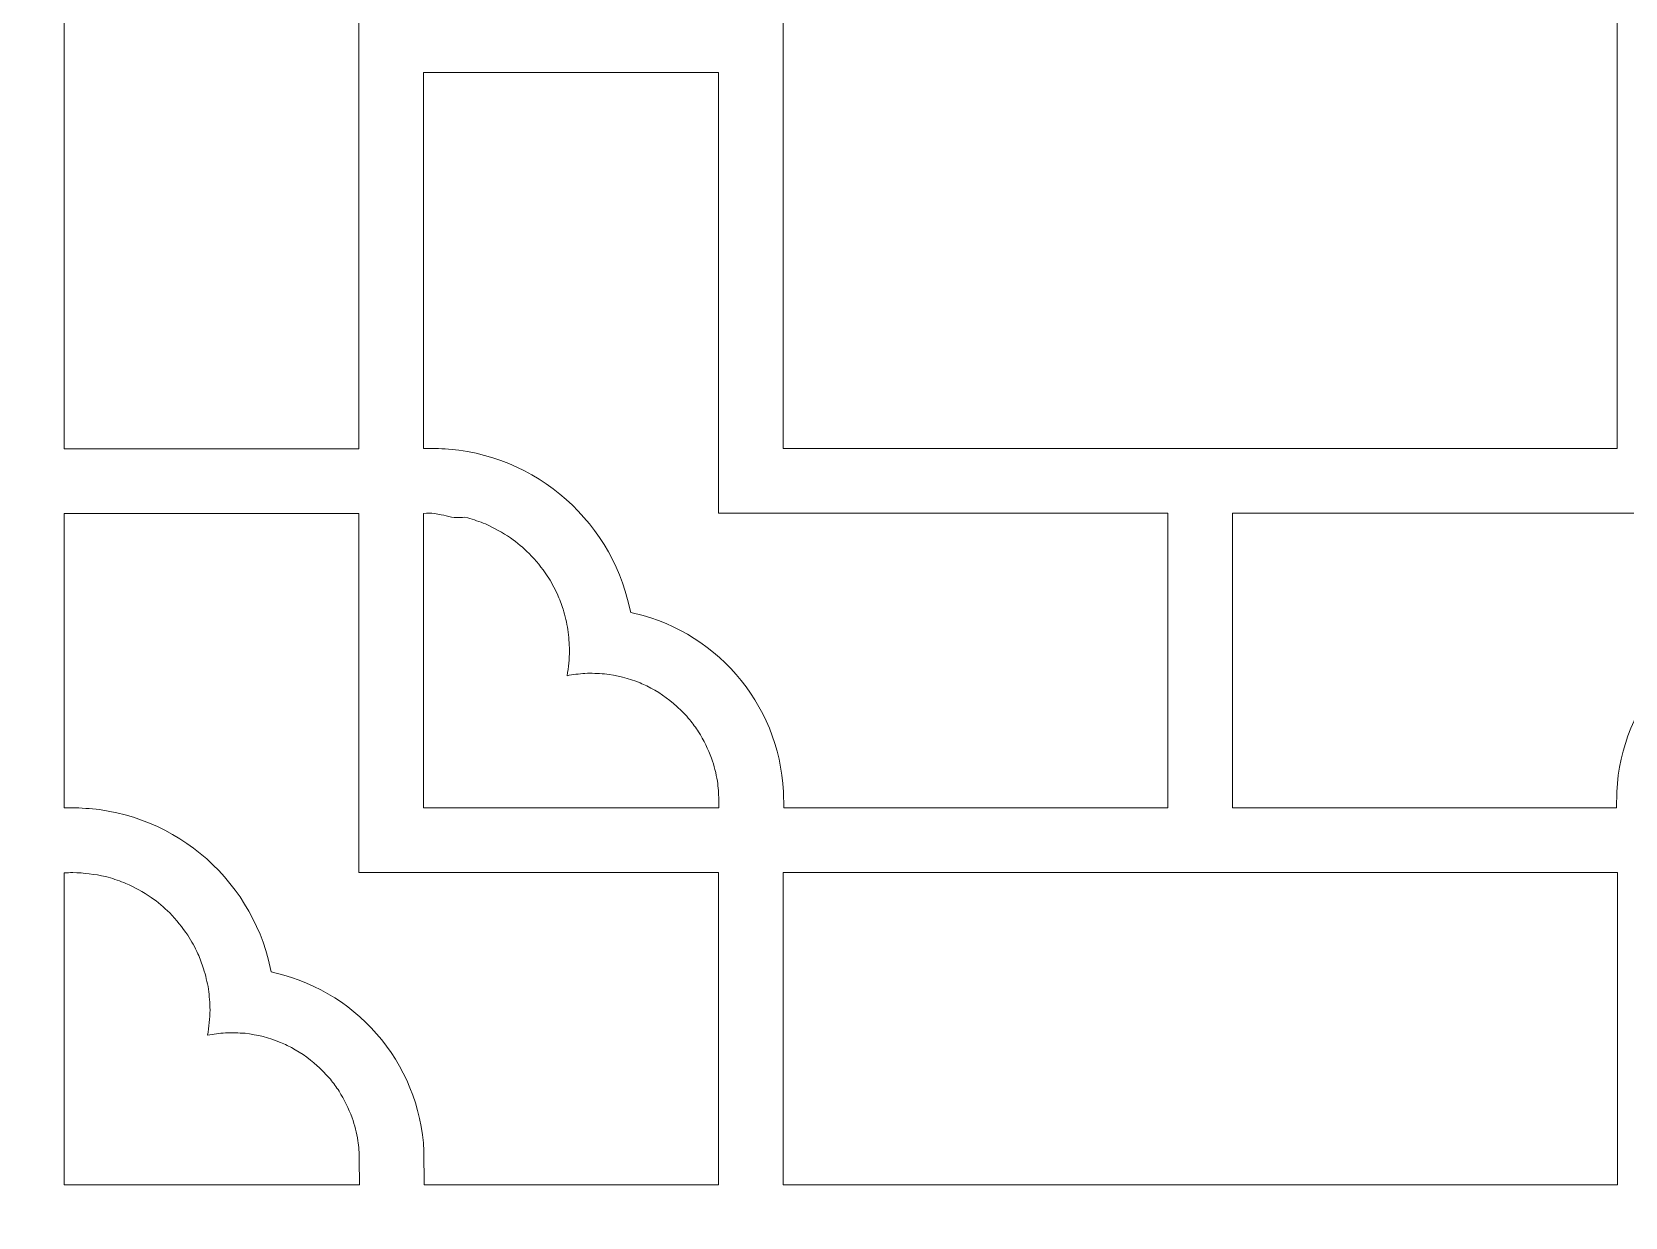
# Model space of a CAD drawing. Header units: centimetres. Extents: x -14.1 to 14.9, y -13 to 16.1.
# Drawn here: x 0.42 to 10.04, y 1.56 to 8.72 of the extents above; entities that cross this region are included whole.
import ezdxf

# ---------------------------------------------------------------- set-up
doc = ezdxf.new("R2010")
doc.units = ezdxf.units.CM
doc.header["$MEASUREMENT"] = 0
doc.layers.add('layer 1', color=7, linetype='Continuous')

msp = doc.modelspace()

# ---------------------------------------------------------------- linework, layer by layer
at = {"layer": 'layer 1', "color": 242, "lineweight": 9}
for points, knots in [([(-14.0974, -12.95474), (-14.0974, -3.27919), (-14.0974, 6.39637), (-14.0974, 16.07193), (-14.0974, 16.07193), (-14.0974, 16.07193), (14.92927, 16.07193), (14.92927, 16.07193), (14.92927, 16.07193), (14.92927, 6.39637), (14.92927, -3.27919), (14.92927, -12.95474), (14.92927, -12.95474), (14.92927, -12.95474), (-14.0974, -12.95474), (-14.0974, -12.95474)], [0, 0, 0, 0, 0.2, 0.2, 0.2, 0.2, 0.4, 0.4, 0.4, 0.4, 0.6, 0.6, 0.6, 0.6, 1, 1, 1, 1]), ([(0.61132, 6.20087), (0.61132, 6.20087), (0.61132, 11.13983), (0.61132, 11.13983), (0.61132, 11.13983), (0.61132, 11.13983), (2.39291, 11.13983), (2.39291, 11.13983), (2.39291, 11.13983), (2.39291, 11.13983), (2.39291, 6.20087), (2.39291, 6.20087), (2.39291, 6.20087), (2.39291, 6.20087), (0.61132, 6.20087), (0.61132, 6.20087)], [0, 0, 0, 0, 0.2, 0.2, 0.2, 0.2, 0.4, 0.4, 0.4, 0.4, 0.6, 0.6, 0.6, 0.6, 1, 1, 1, 1]), ([(9.99617, 11.13883), (9.99617, 11.13883), (9.99617, 6.20425), (9.99617, 6.20425), (9.99617, 6.20425), (9.99617, 6.20425), (4.95604, 6.20425), (4.95604, 6.20425), (4.95604, 6.20425), (4.95604, 6.20425), (4.95604, 11.13883), (4.95604, 11.13883), (4.95604, 11.13883), (4.95604, 11.13883), (9.99617, 11.13883), (9.99617, 11.13883)], [0, 0, 0, 0, 0.2, 0.2, 0.2, 0.2, 0.4, 0.4, 0.4, 0.4, 0.6, 0.6, 0.6, 0.6, 1, 1, 1, 1]), ([(4.56527, 8.47616), (4.56527, 8.47616), (4.56527, 5.81348), (4.56527, 5.81348), (4.56527, 5.81348), (4.56527, 5.81348), (7.28072, 5.81348), (7.28072, 5.81348), (7.28072, 5.81348), (7.28072, 5.81348), (7.28072, 4.03189), (7.28072, 4.03189), (7.28072, 4.03189), (7.28072, 4.03189), (4.95999, 4.03189), (4.95999, 4.03189), (4.95999, 4.03189), (4.95999, 4.03189), (4.95771, 4.12888), (4.95771, 4.12888), (4.95771, 4.12888), (4.95771, 4.12888), (4.95432, 4.17939), (4.95432, 4.17939), (4.95432, 4.17939), (4.95432, 4.17939), (4.94878, 4.22928), (4.94878, 4.22928), (4.94878, 4.22928), (4.94878, 4.22928), (4.94115, 4.27852), (4.94115, 4.27852), (4.94115, 4.27852), (4.94115, 4.27852), (4.93146, 4.32707), (4.93146, 4.32707), (4.93146, 4.32707), (4.93146, 4.32707), (4.91977, 4.37486), (4.91977, 4.37486), (4.91977, 4.37486), (4.91977, 4.37486), (4.90611, 4.42188), (4.90611, 4.42188), (4.90611, 4.42188), (4.90611, 4.42188), (4.89054, 4.46805), (4.89054, 4.46805), (4.89054, 4.46805), (4.89054, 4.46805), (4.8731, 4.51336), (4.8731, 4.51336), (4.8731, 4.51336), (4.8731, 4.51336), (4.85384, 4.55774), (4.85384, 4.55774), (4.85384, 4.55774), (4.85384, 4.55774), (4.8328, 4.60115), (4.8328, 4.60115), (4.8328, 4.60115), (4.8328, 4.60115), (4.81004, 4.64355), (4.81004, 4.64355), (4.81004, 4.64355), (4.81004, 4.64355), (4.78558, 4.68489), (4.78558, 4.68489), (4.78558, 4.68489), (4.78558, 4.68489), (4.75949, 4.72511), (4.75949, 4.72511), (4.75949, 4.72511), (4.75949, 4.72511), (4.7318, 4.76419), (4.7318, 4.76419), (4.7318, 4.76419), (4.7318, 4.76419), (4.70257, 4.80205), (4.70257, 4.80205), (4.70257, 4.80205), (4.70257, 4.80205), (4.67184, 4.83868), (4.67184, 4.83868), (4.67184, 4.83868), (4.67184, 4.83868), (4.63966, 4.874), (4.63966, 4.874), (4.63966, 4.874), (4.63966, 4.874), (4.60607, 4.90798), (4.60607, 4.90798), (4.60607, 4.90798), (4.60607, 4.90798), (4.57113, 4.94056), (4.57113, 4.94056), (4.57113, 4.94056), (4.57113, 4.94056), (4.53488, 4.97172), (4.53488, 4.97172), (4.53488, 4.97172), (4.53488, 4.97172), (4.49736, 5.00138), (4.49736, 5.00138), (4.49736, 5.00138), (4.49736, 5.00138), (4.45862, 5.02951), (4.45862, 5.02951), (4.45862, 5.02951), (4.45862, 5.02951), (4.41872, 5.05605), (4.41872, 5.05605), (4.41872, 5.05605), (4.41872, 5.05605), (4.37769, 5.08098), (4.37769, 5.08098), (4.37769, 5.08098), (4.37769, 5.08098), (4.3356, 5.10424), (4.3356, 5.10424), (4.3356, 5.10424), (4.3356, 5.10424), (4.29246, 5.12577), (4.29246, 5.12577), (4.29246, 5.12577), (4.29246, 5.12577), (4.24835, 5.14555), (4.24835, 5.14555), (4.24835, 5.14555), (4.24835, 5.14555), (4.20331, 5.16351), (4.20331, 5.16351), (4.20331, 5.16351), (4.20331, 5.16351), (4.15737, 5.17962), (4.15737, 5.17962), (4.15737, 5.17962), (4.15737, 5.17962), (4.11059, 5.19382), (4.11059, 5.19382), (4.11059, 5.19382), (4.11059, 5.19382), (4.03526, 5.21324), (4.03526, 5.21324), (4.03526, 5.21324), (4.03526, 5.21324), (4.01634, 5.29221), (4.01634, 5.29221), (4.01634, 5.29221), (4.01634, 5.29221), (4.00198, 5.34244), (4.00198, 5.34244), (4.00198, 5.34244), (4.00198, 5.34244), (3.98555, 5.39178), (3.98555, 5.39178), (3.98555, 5.39178), (3.98555, 5.39178), (3.9671, 5.44017), (3.9671, 5.44017), (3.9671, 5.44017), (3.9671, 5.44017), (3.94666, 5.48758), (3.94666, 5.48758), (3.94666, 5.48758), (3.94666, 5.48758), (3.92431, 5.53393), (3.92431, 5.53393), (3.92431, 5.53393), (3.92431, 5.53393), (3.90008, 5.57919), (3.90008, 5.57919), (3.90008, 5.57919), (3.90008, 5.57919), (3.87404, 5.6233), (3.87404, 5.6233), (3.87404, 5.6233), (3.87404, 5.6233), (3.84621, 5.66621), (3.84621, 5.66621), (3.84621, 5.66621), (3.84621, 5.66621), (3.81667, 5.70788), (3.81667, 5.70788), (3.81667, 5.70788), (3.81667, 5.70788), (3.78545, 5.74824), (3.78545, 5.74824), (3.78545, 5.74824), (3.78545, 5.74824), (3.75262, 5.78725), (3.75262, 5.78725), (3.75262, 5.78725), (3.75262, 5.78725), (3.71822, 5.82485), (3.71822, 5.82485), (3.71822, 5.82485), (3.71822, 5.82485), (3.6823, 5.861), (3.6823, 5.861), (3.6823, 5.861), (3.6823, 5.861), (3.64492, 5.89563), (3.64492, 5.89563), (3.64492, 5.89563), (3.64492, 5.89563), (3.60613, 5.92871), (3.60613, 5.92871), (3.60613, 5.92871), (3.60613, 5.92871), (3.56597, 5.96018), (3.56597, 5.96018), (3.56597, 5.96018), (3.56597, 5.96018), (3.5245, 5.98998), (3.5245, 5.98998), (3.5245, 5.98998), (3.5245, 5.98998), (3.48178, 6.01807), (3.48178, 6.01807), (3.48178, 6.01807), (3.48178, 6.01807), (3.43785, 6.0444), (3.43785, 6.0444), (3.43785, 6.0444), (3.43785, 6.0444), (3.39276, 6.06891), (3.39276, 6.06891), (3.39276, 6.06891), (3.39276, 6.06891), (3.34658, 6.09155), (3.34658, 6.09155), (3.34658, 6.09155), (3.34658, 6.09155), (3.29934, 6.11227), (3.29934, 6.11227), (3.29934, 6.11227), (3.29934, 6.11227), (3.2511, 6.13103), (3.2511, 6.13103), (3.2511, 6.13103), (3.2511, 6.13103), (3.2019, 6.14778), (3.2019, 6.14778), (3.2019, 6.14778), (3.2019, 6.14778), (3.15181, 6.16245), (3.15181, 6.16245), (3.15181, 6.16245), (3.15181, 6.16245), (3.10086, 6.175), (3.10086, 6.175), (3.10086, 6.175), (3.10086, 6.175), (3.0491, 6.18539), (3.0491, 6.18539), (3.0491, 6.18539), (3.0491, 6.18539), (2.99659, 6.19356), (2.99659, 6.19356), (2.99659, 6.19356), (2.94144, 6.19967), (2.88646, 6.20473), (2.83087, 6.20419), (2.83087, 6.20419), (2.83087, 6.20419), (2.78368, 6.20363), (2.78368, 6.20363), (2.78368, 6.20363), (2.78368, 6.20363), (2.78368, 8.47616), (2.78368, 8.47616), (2.78368, 8.47616), (2.78368, 8.47616), (4.56527, 8.47616), (4.56527, 8.47616)], [0, 0, 0, 0, 0.0142857, 0.0142857, 0.0142857, 0.0142857, 0.0285714, 0.0285714, 0.0285714, 0.0285714, 0.0428571, 0.0428571, 0.0428571, 0.0428571, 0.0571429, 0.0571429, 0.0571429, 0.0571429, 0.0714286, 0.0714286, 0.0714286, 0.0714286, 0.0857143, 0.0857143, 0.0857143, 0.0857143, 0.1, 0.1, 0.1, 0.1, 0.1142857, 0.1142857, 0.1142857, 0.1142857, 0.1285714, 0.1285714, 0.1285714, 0.1285714, 0.1428571, 0.1428571, 0.1428571, 0.1428571, 0.1571429, 0.1571429, 0.1571429, 0.1571429, 0.1714286, 0.1714286, 0.1714286, 0.1714286, 0.1857143, 0.1857143, 0.1857143, 0.1857143, 0.2, 0.2, 0.2, 0.2, 0.2142857, 0.2142857, 0.2142857, 0.2142857, 0.2285714, 0.2285714, 0.2285714, 0.2285714, 0.2428571, 0.2428571, 0.2428571, 0.2428571, 0.2571429, 0.2571429, 0.2571429, 0.2571429, 0.2714286, 0.2714286, 0.2714286, 0.2714286, 0.2857143, 0.2857143, 0.2857143, 0.2857143, 0.3, 0.3, 0.3, 0.3, 0.3142857, 0.3142857, 0.3142857, 0.3142857, 0.3285714, 0.3285714, 0.3285714, 0.3285714, 0.3428571, 0.3428571, 0.3428571, 0.3428571, 0.3571429, 0.3571429, 0.3571429, 0.3571429, 0.3714286, 0.3714286, 0.3714286, 0.3714286, 0.3857143, 0.3857143, 0.3857143, 0.3857143, 0.4, 0.4, 0.4, 0.4, 0.4142857, 0.4142857, 0.4142857, 0.4142857, 0.4285714, 0.4285714, 0.4285714, 0.4285714, 0.4428571, 0.4428571, 0.4428571, 0.4428571, 0.4571429, 0.4571429, 0.4571429, 0.4571429, 0.4714286, 0.4714286, 0.4714286, 0.4714286, 0.4857143, 0.4857143, 0.4857143, 0.4857143, 0.5, 0.5, 0.5, 0.5, 0.5142857, 0.5142857, 0.5142857, 0.5142857, 0.5285714, 0.5285714, 0.5285714, 0.5285714, 0.5428571, 0.5428571, 0.5428571, 0.5428571, 0.5571429, 0.5571429, 0.5571429, 0.5571429, 0.5714286, 0.5714286, 0.5714286, 0.5714286, 0.5857143, 0.5857143, 0.5857143, 0.5857143, 0.6, 0.6, 0.6, 0.6, 0.6142857, 0.6142857, 0.6142857, 0.6142857, 0.6285714, 0.6285714, 0.6285714, 0.6285714, 0.6428571, 0.6428571, 0.6428571, 0.6428571, 0.6571429, 0.6571429, 0.6571429, 0.6571429, 0.6714286, 0.6714286, 0.6714286, 0.6714286, 0.6857143, 0.6857143, 0.6857143, 0.6857143, 0.7, 0.7, 0.7, 0.7, 0.7142857, 0.7142857, 0.7142857, 0.7142857, 0.7285714, 0.7285714, 0.7285714, 0.7285714, 0.7428571, 0.7428571, 0.7428571, 0.7428571, 0.7571429, 0.7571429, 0.7571429, 0.7571429, 0.7714286, 0.7714286, 0.7714286, 0.7714286, 0.7857143, 0.7857143, 0.7857143, 0.7857143, 0.8, 0.8, 0.8, 0.8, 0.8142857, 0.8142857, 0.8142857, 0.8142857, 0.8285714, 0.8285714, 0.8285714, 0.8285714, 0.8428571, 0.8428571, 0.8428571, 0.8428571, 0.8571429, 0.8571429, 0.8571429, 0.8571429, 0.8714286, 0.8714286, 0.8714286, 0.8714286, 0.8857143, 0.8857143, 0.8857143, 0.8857143, 0.9, 0.9, 0.9, 0.9, 0.9142857, 0.9142857, 0.9142857, 0.9142857, 0.9285714, 0.9285714, 0.9285714, 0.9285714, 0.9428571, 0.9428571, 0.9428571, 0.9428571, 0.9571429, 0.9571429, 0.9571429, 0.9571429, 0.9714286, 0.9714286, 0.9714286, 0.9714286, 1, 1, 1, 1]), ([(12.12053, 6.2042), (12.06548, 6.20522), (12.01022, 6.19961), (11.95561, 6.19356), (11.95561, 6.19356), (11.95561, 6.19356), (11.9031, 6.18539), (11.9031, 6.18539), (11.9031, 6.18539), (11.9031, 6.18539), (11.85134, 6.175), (11.85134, 6.175), (11.85134, 6.175), (11.85134, 6.175), (11.80039, 6.16245), (11.80039, 6.16245), (11.80039, 6.16245), (11.80039, 6.16245), (11.7503, 6.14778), (11.7503, 6.14778), (11.7503, 6.14778), (11.7503, 6.14778), (11.70111, 6.13103), (11.70111, 6.13103), (11.70111, 6.13103), (11.70111, 6.13103), (11.65286, 6.11227), (11.65286, 6.11227), (11.65286, 6.11227), (11.65286, 6.11227), (11.60562, 6.09155), (11.60562, 6.09155), (11.60562, 6.09155), (11.60562, 6.09155), (11.55943, 6.06891), (11.55943, 6.06891), (11.55943, 6.06891), (11.55943, 6.06891), (11.51435, 6.0444), (11.51435, 6.0444), (11.51435, 6.0444), (11.51435, 6.0444), (11.47042, 6.01807), (11.47042, 6.01807), (11.47042, 6.01807), (11.47042, 6.01807), (11.4277, 5.98998), (11.4277, 5.98998), (11.4277, 5.98998), (11.4277, 5.98998), (11.38623, 5.96018), (11.38623, 5.96018), (11.38623, 5.96018), (11.38623, 5.96018), (11.34608, 5.92871), (11.34608, 5.92871), (11.34608, 5.92871), (11.34608, 5.92871), (11.30728, 5.89563), (11.30728, 5.89563), (11.30728, 5.89563), (11.30728, 5.89563), (11.2699, 5.861), (11.2699, 5.861), (11.2699, 5.861), (11.2699, 5.861), (11.23398, 5.82485), (11.23398, 5.82485), (11.23398, 5.82485), (11.23398, 5.82485), (11.19958, 5.78725), (11.19958, 5.78725), (11.19958, 5.78725), (11.19958, 5.78725), (11.16675, 5.74824), (11.16675, 5.74824), (11.16675, 5.74824), (11.16675, 5.74824), (11.13553, 5.70788), (11.13553, 5.70788), (11.13553, 5.70788), (11.13553, 5.70788), (11.10599, 5.66621), (11.10599, 5.66621), (11.10599, 5.66621), (11.10599, 5.66621), (11.07817, 5.6233), (11.07817, 5.6233), (11.07817, 5.6233), (11.07817, 5.6233), (11.05211, 5.57919), (11.05211, 5.57919), (11.05211, 5.57919), (11.05211, 5.57919), (11.02789, 5.53393), (11.02789, 5.53393), (11.02789, 5.53393), (11.02789, 5.53393), (11.00554, 5.48758), (11.00554, 5.48758), (11.00554, 5.48758), (11.00554, 5.48758), (10.9851, 5.44017), (10.9851, 5.44017), (10.9851, 5.44017), (10.9851, 5.44017), (10.96665, 5.39178), (10.96665, 5.39178), (10.96665, 5.39178), (10.96665, 5.39178), (10.95022, 5.34244), (10.95022, 5.34244), (10.95022, 5.34244), (10.95022, 5.34244), (10.93586, 5.29221), (10.93586, 5.29221), (10.93586, 5.29221), (10.93586, 5.29221), (10.91695, 5.21324), (10.91695, 5.21324), (10.91695, 5.21324), (10.91695, 5.21324), (10.84161, 5.19382), (10.84161, 5.19382), (10.84161, 5.19382), (10.84161, 5.19382), (10.79483, 5.17962), (10.79483, 5.17962), (10.79483, 5.17962), (10.79483, 5.17962), (10.74889, 5.16351), (10.74889, 5.16351), (10.74889, 5.16351), (10.74889, 5.16351), (10.70385, 5.14555), (10.70385, 5.14555), (10.70385, 5.14555), (10.70385, 5.14555), (10.65974, 5.12577), (10.65974, 5.12577), (10.65974, 5.12577), (10.65974, 5.12577), (10.61661, 5.10424), (10.61661, 5.10424), (10.61661, 5.10424), (10.61661, 5.10424), (10.57451, 5.08099), (10.57451, 5.08099), (10.57451, 5.08099), (10.57451, 5.08099), (10.53348, 5.05605), (10.53348, 5.05605), (10.53348, 5.05605), (10.53348, 5.05605), (10.49357, 5.02951), (10.49357, 5.02951), (10.49357, 5.02951), (10.49357, 5.02951), (10.45484, 5.00137), (10.45484, 5.00137), (10.45484, 5.00137), (10.45484, 5.00137), (10.41732, 4.97172), (10.41732, 4.97172), (10.41732, 4.97172), (10.41732, 4.97172), (10.38107, 4.94056), (10.38107, 4.94056), (10.38107, 4.94056), (10.38107, 4.94056), (10.34612, 4.90798), (10.34612, 4.90798), (10.34612, 4.90798), (10.34612, 4.90798), (10.31254, 4.874), (10.31254, 4.874), (10.31254, 4.874), (10.31254, 4.874), (10.28036, 4.83868), (10.28036, 4.83868), (10.28036, 4.83868), (10.28036, 4.83868), (10.24963, 4.80205), (10.24963, 4.80205), (10.24963, 4.80205), (10.24963, 4.80205), (10.22039, 4.76419), (10.22039, 4.76419), (10.22039, 4.76419), (10.22039, 4.76419), (10.19271, 4.72511), (10.19271, 4.72511), (10.19271, 4.72511), (10.19271, 4.72511), (10.16662, 4.68489), (10.16662, 4.68489), (10.16662, 4.68489), (10.16662, 4.68489), (10.14216, 4.64355), (10.14216, 4.64355), (10.14216, 4.64355), (10.14216, 4.64355), (10.11939, 4.60115), (10.11939, 4.60115), (10.11939, 4.60115), (10.11939, 4.60115), (10.09836, 4.55774), (10.09836, 4.55774), (10.09836, 4.55774), (10.09836, 4.55774), (10.07909, 4.51336), (10.07909, 4.51336), (10.07909, 4.51336), (10.07909, 4.51336), (10.06166, 4.46805), (10.06166, 4.46805), (10.06166, 4.46805), (10.06166, 4.46805), (10.04609, 4.42188), (10.04609, 4.42188), (10.04609, 4.42188), (10.04609, 4.42188), (10.03243, 4.37486), (10.03243, 4.37486), (10.03243, 4.37486), (10.03243, 4.37486), (10.02074, 4.32707), (10.02074, 4.32707), (10.02074, 4.32707), (10.02074, 4.32707), (10.01105, 4.27852), (10.01105, 4.27852), (10.01105, 4.27852), (10.01105, 4.27852), (10.00342, 4.22928), (10.00342, 4.22928), (10.00342, 4.22928), (10.00342, 4.22928), (9.99788, 4.17939), (9.99788, 4.17939), (9.99788, 4.17939), (9.99788, 4.17939), (9.99449, 4.12888), (9.99449, 4.12888), (9.99449, 4.12888), (9.99449, 4.12888), (9.99222, 4.03189), (9.99222, 4.03189), (9.99222, 4.03189), (9.99222, 4.03189), (7.67149, 4.03189), (7.67149, 4.03189), (7.67149, 4.03189), (7.67149, 4.03189), (7.67149, 5.81348), (7.67149, 5.81348), (7.67149, 5.81348), (7.67149, 5.81348), (10.38694, 5.81348), (10.38694, 5.81348), (10.38694, 5.81348), (10.38694, 5.81348), (10.38694, 8.47616), (10.38694, 8.47616), (10.38694, 8.47616), (10.38694, 8.47616), (12.16853, 8.47616), (12.16853, 8.47616), (12.16853, 8.47616), (12.16853, 8.47616), (12.16853, 6.20364), (12.16853, 6.20364), (12.16853, 6.20364), (12.16853, 6.20364), (12.12053, 6.2042), (12.12053, 6.2042)], [0, 0, 0, 0, 0.0142857, 0.0142857, 0.0142857, 0.0142857, 0.0285714, 0.0285714, 0.0285714, 0.0285714, 0.0428571, 0.0428571, 0.0428571, 0.0428571, 0.0571429, 0.0571429, 0.0571429, 0.0571429, 0.0714286, 0.0714286, 0.0714286, 0.0714286, 0.0857143, 0.0857143, 0.0857143, 0.0857143, 0.1, 0.1, 0.1, 0.1, 0.1142857, 0.1142857, 0.1142857, 0.1142857, 0.1285714, 0.1285714, 0.1285714, 0.1285714, 0.1428571, 0.1428571, 0.1428571, 0.1428571, 0.1571429, 0.1571429, 0.1571429, 0.1571429, 0.1714286, 0.1714286, 0.1714286, 0.1714286, 0.1857143, 0.1857143, 0.1857143, 0.1857143, 0.2, 0.2, 0.2, 0.2, 0.2142857, 0.2142857, 0.2142857, 0.2142857, 0.2285714, 0.2285714, 0.2285714, 0.2285714, 0.2428571, 0.2428571, 0.2428571, 0.2428571, 0.2571429, 0.2571429, 0.2571429, 0.2571429, 0.2714286, 0.2714286, 0.2714286, 0.2714286, 0.2857143, 0.2857143, 0.2857143, 0.2857143, 0.3, 0.3, 0.3, 0.3, 0.3142857, 0.3142857, 0.3142857, 0.3142857, 0.3285714, 0.3285714, 0.3285714, 0.3285714, 0.3428571, 0.3428571, 0.3428571, 0.3428571, 0.3571429, 0.3571429, 0.3571429, 0.3571429, 0.3714286, 0.3714286, 0.3714286, 0.3714286, 0.3857143, 0.3857143, 0.3857143, 0.3857143, 0.4, 0.4, 0.4, 0.4, 0.4142857, 0.4142857, 0.4142857, 0.4142857, 0.4285714, 0.4285714, 0.4285714, 0.4285714, 0.4428571, 0.4428571, 0.4428571, 0.4428571, 0.4571429, 0.4571429, 0.4571429, 0.4571429, 0.4714286, 0.4714286, 0.4714286, 0.4714286, 0.4857143, 0.4857143, 0.4857143, 0.4857143, 0.5, 0.5, 0.5, 0.5, 0.5142857, 0.5142857, 0.5142857, 0.5142857, 0.5285714, 0.5285714, 0.5285714, 0.5285714, 0.5428571, 0.5428571, 0.5428571, 0.5428571, 0.5571429, 0.5571429, 0.5571429, 0.5571429, 0.5714286, 0.5714286, 0.5714286, 0.5714286, 0.5857143, 0.5857143, 0.5857143, 0.5857143, 0.6, 0.6, 0.6, 0.6, 0.6142857, 0.6142857, 0.6142857, 0.6142857, 0.6285714, 0.6285714, 0.6285714, 0.6285714, 0.6428571, 0.6428571, 0.6428571, 0.6428571, 0.6571429, 0.6571429, 0.6571429, 0.6571429, 0.6714286, 0.6714286, 0.6714286, 0.6714286, 0.6857143, 0.6857143, 0.6857143, 0.6857143, 0.7, 0.7, 0.7, 0.7, 0.7142857, 0.7142857, 0.7142857, 0.7142857, 0.7285714, 0.7285714, 0.7285714, 0.7285714, 0.7428571, 0.7428571, 0.7428571, 0.7428571, 0.7571429, 0.7571429, 0.7571429, 0.7571429, 0.7714286, 0.7714286, 0.7714286, 0.7714286, 0.7857143, 0.7857143, 0.7857143, 0.7857143, 0.8, 0.8, 0.8, 0.8, 0.8142857, 0.8142857, 0.8142857, 0.8142857, 0.8285714, 0.8285714, 0.8285714, 0.8285714, 0.8428571, 0.8428571, 0.8428571, 0.8428571, 0.8571429, 0.8571429, 0.8571429, 0.8571429, 0.8714286, 0.8714286, 0.8714286, 0.8714286, 0.8857143, 0.8857143, 0.8857143, 0.8857143, 0.9, 0.9, 0.9, 0.9, 0.9142857, 0.9142857, 0.9142857, 0.9142857, 0.9285714, 0.9285714, 0.9285714, 0.9285714, 0.9428571, 0.9428571, 0.9428571, 0.9428571, 0.9571429, 0.9571429, 0.9571429, 0.9571429, 0.9714286, 0.9714286, 0.9714286, 0.9714286, 1, 1, 1, 1]), ([(2.39291, 5.8101), (2.39291, 5.8101), (2.39291, 3.64113), (2.39291, 3.64113), (2.39291, 3.64113), (2.39291, 3.64113), (4.56598, 3.64113), (4.56598, 3.64113), (4.56598, 3.64113), (4.56598, 3.64113), (4.56598, 1.7548), (4.56598, 1.7548), (4.56598, 1.7548), (4.56598, 1.7548), (2.78763, 1.7548), (2.78763, 1.7548), (2.78763, 1.7548), (2.78763, 1.7548), (2.78535, 1.95652), (2.78535, 1.95652), (2.78535, 1.95652), (2.78535, 1.95652), (2.78196, 2.00703), (2.78196, 2.00703), (2.78196, 2.00703), (2.78196, 2.00703), (2.77642, 2.05693), (2.77642, 2.05693), (2.77642, 2.05693), (2.77642, 2.05693), (2.76879, 2.10616), (2.76879, 2.10616), (2.76879, 2.10616), (2.76879, 2.10616), (2.7591, 2.15471), (2.7591, 2.15471), (2.7591, 2.15471), (2.7591, 2.15471), (2.74741, 2.2025), (2.74741, 2.2025), (2.74741, 2.2025), (2.74741, 2.2025), (2.73375, 2.24952), (2.73375, 2.24952), (2.73375, 2.24952), (2.73375, 2.24952), (2.71818, 2.29569), (2.71818, 2.29569), (2.71818, 2.29569), (2.71818, 2.29569), (2.70074, 2.341), (2.70074, 2.341), (2.70074, 2.341), (2.70074, 2.341), (2.68148, 2.38538), (2.68148, 2.38538), (2.68148, 2.38538), (2.68148, 2.38538), (2.66044, 2.42879), (2.66044, 2.42879), (2.66044, 2.42879), (2.66044, 2.42879), (2.63768, 2.47119), (2.63768, 2.47119), (2.63768, 2.47119), (2.63768, 2.47119), (2.61322, 2.51253), (2.61322, 2.51253), (2.61322, 2.51253), (2.61322, 2.51253), (2.58713, 2.55275), (2.58713, 2.55275), (2.58713, 2.55275), (2.58713, 2.55275), (2.55944, 2.59183), (2.55944, 2.59183), (2.55944, 2.59183), (2.55944, 2.59183), (2.53021, 2.62969), (2.53021, 2.62969), (2.53021, 2.62969), (2.53021, 2.62969), (2.49948, 2.66632), (2.49948, 2.66632), (2.49948, 2.66632), (2.49948, 2.66632), (2.4673, 2.70164), (2.4673, 2.70164), (2.4673, 2.70164), (2.4673, 2.70164), (2.43371, 2.73562), (2.43371, 2.73562), (2.43371, 2.73562), (2.43371, 2.73562), (2.39877, 2.7682), (2.39877, 2.7682), (2.39877, 2.7682), (2.39877, 2.7682), (2.36252, 2.79936), (2.36252, 2.79936), (2.36252, 2.79936), (2.36252, 2.79936), (2.325, 2.82902), (2.325, 2.82902), (2.325, 2.82902), (2.325, 2.82902), (2.28626, 2.85715), (2.28626, 2.85715), (2.28626, 2.85715), (2.28626, 2.85715), (2.24636, 2.88369), (2.24636, 2.88369), (2.24636, 2.88369), (2.24636, 2.88369), (2.20533, 2.90862), (2.20533, 2.90862), (2.20533, 2.90862), (2.20533, 2.90862), (2.16323, 2.93188), (2.16323, 2.93188), (2.16323, 2.93188), (2.16323, 2.93188), (2.1201, 2.95341), (2.1201, 2.95341), (2.1201, 2.95341), (2.1201, 2.95341), (2.07599, 2.97319), (2.07599, 2.97319), (2.07599, 2.97319), (2.07599, 2.97319), (2.03095, 2.99115), (2.03095, 2.99115), (2.03095, 2.99115), (2.03095, 2.99115), (1.98501, 3.00726), (1.98501, 3.00726), (1.98501, 3.00726), (1.98501, 3.00726), (1.93823, 3.02146), (1.93823, 3.02146), (1.93823, 3.02146), (1.93823, 3.02146), (1.8629, 3.04088), (1.8629, 3.04088), (1.8629, 3.04088), (1.8629, 3.04088), (1.84398, 3.11985), (1.84398, 3.11985), (1.84398, 3.11985), (1.84398, 3.11985), (1.82962, 3.17008), (1.82962, 3.17008), (1.82962, 3.17008), (1.82962, 3.17008), (1.81319, 3.21942), (1.81319, 3.21942), (1.81319, 3.21942), (1.81319, 3.21942), (1.79474, 3.26781), (1.79474, 3.26781), (1.79474, 3.26781), (1.79474, 3.26781), (1.7743, 3.31522), (1.7743, 3.31522), (1.7743, 3.31522), (1.7743, 3.31522), (1.75195, 3.36157), (1.75195, 3.36157), (1.75195, 3.36157), (1.75195, 3.36157), (1.72772, 3.40683), (1.72772, 3.40683), (1.72772, 3.40683), (1.72772, 3.40683), (1.70168, 3.45094), (1.70168, 3.45094), (1.70168, 3.45094), (1.70168, 3.45094), (1.67385, 3.49385), (1.67385, 3.49385), (1.67385, 3.49385), (1.67385, 3.49385), (1.64431, 3.53552), (1.64431, 3.53552), (1.64431, 3.53552), (1.64431, 3.53552), (1.61309, 3.57588), (1.61309, 3.57588), (1.61309, 3.57588), (1.61309, 3.57588), (1.58026, 3.61489), (1.58026, 3.61489), (1.58026, 3.61489), (1.58026, 3.61489), (1.54586, 3.65249), (1.54586, 3.65249), (1.54586, 3.65249), (1.54586, 3.65249), (1.50994, 3.68864), (1.50994, 3.68864), (1.50994, 3.68864), (1.50994, 3.68864), (1.47256, 3.72328), (1.47256, 3.72328), (1.47256, 3.72328), (1.47256, 3.72328), (1.43377, 3.75635), (1.43377, 3.75635), (1.43377, 3.75635), (1.43377, 3.75635), (1.39361, 3.78782), (1.39361, 3.78782), (1.39361, 3.78782), (1.39361, 3.78782), (1.35214, 3.81762), (1.35214, 3.81762), (1.35214, 3.81762), (1.35214, 3.81762), (1.30942, 3.84571), (1.30942, 3.84571), (1.30942, 3.84571), (1.30942, 3.84571), (1.26549, 3.87204), (1.26549, 3.87204), (1.26549, 3.87204), (1.26549, 3.87204), (1.2204, 3.89655), (1.2204, 3.89655), (1.2204, 3.89655), (1.2204, 3.89655), (1.17422, 3.91919), (1.17422, 3.91919), (1.17422, 3.91919), (1.17422, 3.91919), (1.12698, 3.93992), (1.12698, 3.93992), (1.12698, 3.93992), (1.12698, 3.93992), (1.07874, 3.95867), (1.07874, 3.95867), (1.07874, 3.95867), (1.07874, 3.95867), (1.02954, 3.97542), (1.02954, 3.97542), (1.02954, 3.97542), (1.02954, 3.97542), (0.97945, 3.99009), (0.97945, 3.99009), (0.97945, 3.99009), (0.97945, 3.99009), (0.9285, 4.00264), (0.9285, 4.00264), (0.9285, 4.00264), (0.9285, 4.00264), (0.87674, 4.01303), (0.87674, 4.01303), (0.87674, 4.01303), (0.87674, 4.01303), (0.82423, 4.0212), (0.82423, 4.0212), (0.82423, 4.0212), (0.76908, 4.02731), (0.7141, 4.03237), (0.65851, 4.03183), (0.65851, 4.03183), (0.65851, 4.03183), (0.61132, 4.03127), (0.61132, 4.03127), (0.61132, 4.03127), (0.61132, 4.03127), (0.61132, 5.8101), (0.61132, 5.8101), (0.61132, 5.8101), (0.61132, 5.8101), (2.39291, 5.8101), (2.39291, 5.8101)], [0, 0, 0, 0, 0.0142857, 0.0142857, 0.0142857, 0.0142857, 0.0285714, 0.0285714, 0.0285714, 0.0285714, 0.0428571, 0.0428571, 0.0428571, 0.0428571, 0.0571429, 0.0571429, 0.0571429, 0.0571429, 0.0714286, 0.0714286, 0.0714286, 0.0714286, 0.0857143, 0.0857143, 0.0857143, 0.0857143, 0.1, 0.1, 0.1, 0.1, 0.1142857, 0.1142857, 0.1142857, 0.1142857, 0.1285714, 0.1285714, 0.1285714, 0.1285714, 0.1428571, 0.1428571, 0.1428571, 0.1428571, 0.1571429, 0.1571429, 0.1571429, 0.1571429, 0.1714286, 0.1714286, 0.1714286, 0.1714286, 0.1857143, 0.1857143, 0.1857143, 0.1857143, 0.2, 0.2, 0.2, 0.2, 0.2142857, 0.2142857, 0.2142857, 0.2142857, 0.2285714, 0.2285714, 0.2285714, 0.2285714, 0.2428571, 0.2428571, 0.2428571, 0.2428571, 0.2571429, 0.2571429, 0.2571429, 0.2571429, 0.2714286, 0.2714286, 0.2714286, 0.2714286, 0.2857143, 0.2857143, 0.2857143, 0.2857143, 0.3, 0.3, 0.3, 0.3, 0.3142857, 0.3142857, 0.3142857, 0.3142857, 0.3285714, 0.3285714, 0.3285714, 0.3285714, 0.3428571, 0.3428571, 0.3428571, 0.3428571, 0.3571429, 0.3571429, 0.3571429, 0.3571429, 0.3714286, 0.3714286, 0.3714286, 0.3714286, 0.3857143, 0.3857143, 0.3857143, 0.3857143, 0.4, 0.4, 0.4, 0.4, 0.4142857, 0.4142857, 0.4142857, 0.4142857, 0.4285714, 0.4285714, 0.4285714, 0.4285714, 0.4428571, 0.4428571, 0.4428571, 0.4428571, 0.4571429, 0.4571429, 0.4571429, 0.4571429, 0.4714286, 0.4714286, 0.4714286, 0.4714286, 0.4857143, 0.4857143, 0.4857143, 0.4857143, 0.5, 0.5, 0.5, 0.5, 0.5142857, 0.5142857, 0.5142857, 0.5142857, 0.5285714, 0.5285714, 0.5285714, 0.5285714, 0.5428571, 0.5428571, 0.5428571, 0.5428571, 0.5571429, 0.5571429, 0.5571429, 0.5571429, 0.5714286, 0.5714286, 0.5714286, 0.5714286, 0.5857143, 0.5857143, 0.5857143, 0.5857143, 0.6, 0.6, 0.6, 0.6, 0.6142857, 0.6142857, 0.6142857, 0.6142857, 0.6285714, 0.6285714, 0.6285714, 0.6285714, 0.6428571, 0.6428571, 0.6428571, 0.6428571, 0.6571429, 0.6571429, 0.6571429, 0.6571429, 0.6714286, 0.6714286, 0.6714286, 0.6714286, 0.6857143, 0.6857143, 0.6857143, 0.6857143, 0.7, 0.7, 0.7, 0.7, 0.7142857, 0.7142857, 0.7142857, 0.7142857, 0.7285714, 0.7285714, 0.7285714, 0.7285714, 0.7428571, 0.7428571, 0.7428571, 0.7428571, 0.7571429, 0.7571429, 0.7571429, 0.7571429, 0.7714286, 0.7714286, 0.7714286, 0.7714286, 0.7857143, 0.7857143, 0.7857143, 0.7857143, 0.8, 0.8, 0.8, 0.8, 0.8142857, 0.8142857, 0.8142857, 0.8142857, 0.8285714, 0.8285714, 0.8285714, 0.8285714, 0.8428571, 0.8428571, 0.8428571, 0.8428571, 0.8571429, 0.8571429, 0.8571429, 0.8571429, 0.8714286, 0.8714286, 0.8714286, 0.8714286, 0.8857143, 0.8857143, 0.8857143, 0.8857143, 0.9, 0.9, 0.9, 0.9, 0.9142857, 0.9142857, 0.9142857, 0.9142857, 0.9285714, 0.9285714, 0.9285714, 0.9285714, 0.9428571, 0.9428571, 0.9428571, 0.9428571, 0.9571429, 0.9571429, 0.9571429, 0.9571429, 0.9714286, 0.9714286, 0.9714286, 0.9714286, 1, 1, 1, 1]), ([(3.05015, 5.78481), (3.08633, 5.77422), (3.12183, 5.76199), (3.15689, 5.74817), (3.15689, 5.74817), (3.21009, 5.72391), (3.26047, 5.69594), (3.30894, 5.66323), (3.30894, 5.66323), (3.34921, 5.63576), (3.38613, 5.60299), (3.42144, 5.56943), (3.42144, 5.56943), (3.46162, 5.52705), (3.49785, 5.48245), (3.53066, 5.43412), (3.53066, 5.43412), (3.55425, 5.3989), (3.57375, 5.36114), (3.59186, 5.32284), (3.59186, 5.32284), (3.60558, 5.29361), (3.61618, 5.26314), (3.62591, 5.23235), (3.62591, 5.23235), (3.63842, 5.19184), (3.6481, 5.15102), (3.65573, 5.10931), (3.65573, 5.10931), (3.66098, 5.06727), (3.66414, 5.02538), (3.66531, 4.98301), (3.66531, 4.98301), (3.66385, 4.93171), (3.65925, 4.88117), (3.65036, 4.83058), (3.65036, 4.83058), (3.68615, 4.83742), (3.72203, 4.84196), (3.75833, 4.84481), (3.75833, 4.84481), (3.79795, 4.8458), (3.83737, 4.84481), (3.87687, 4.84183), (3.87687, 4.84183), (3.95012, 4.83226), (4.02326, 4.81594), (4.09139, 4.78699), (4.09139, 4.78699), (4.10499, 4.78116), (4.11846, 4.77508), (4.13182, 4.76874), (4.13182, 4.76874), (4.19815, 4.73707), (4.25878, 4.69401), (4.3135, 4.6451), (4.3135, 4.6451), (4.34144, 4.6196), (4.3673, 4.59272), (4.3922, 4.56426), (4.3922, 4.56426), (4.41002, 4.54046), (4.42887, 4.51728), (4.44468, 4.49209), (4.44468, 4.49209), (4.47633, 4.44085), (4.50245, 4.38804), (4.52364, 4.33164), (4.52364, 4.33164), (4.54015, 4.28669), (4.55061, 4.24001), (4.55916, 4.19295), (4.55916, 4.19295), (4.56378, 4.15595), (4.56659, 4.11901), (4.56703, 4.0817), (4.56703, 4.0817), (4.56703, 4.0817), (4.56747, 4.03189), (4.56747, 4.03189), (4.56747, 4.03189), (4.56747, 4.03189), (2.78368, 4.03189), (2.78368, 4.03189), (2.78368, 4.03189), (2.78368, 4.03189), (2.78368, 5.81172), (2.78368, 5.81172), (2.78368, 5.81172), (2.80537, 5.81242), (2.82759, 5.81515), (2.84908, 5.81163), (2.84908, 5.81163), (2.8624, 5.80927), (2.87559, 5.80655), (2.88879, 5.80363), (2.88879, 5.80363), (2.93106, 5.79407), (2.97405, 5.78184), (3.01773, 5.78725), (3.01773, 5.78725), (3.01773, 5.78725), (3.03322, 5.78967), (3.03322, 5.78967), (3.03322, 5.78967), (3.03322, 5.78967), (3.05015, 5.78481), (3.05015, 5.78481)], [0, 0, 0, 0, 0.0357143, 0.0357143, 0.0357143, 0.0357143, 0.0714286, 0.0714286, 0.0714286, 0.0714286, 0.1071429, 0.1071429, 0.1071429, 0.1071429, 0.1428571, 0.1428571, 0.1428571, 0.1428571, 0.1785714, 0.1785714, 0.1785714, 0.1785714, 0.2142857, 0.2142857, 0.2142857, 0.2142857, 0.25, 0.25, 0.25, 0.25, 0.2857143, 0.2857143, 0.2857143, 0.2857143, 0.3214286, 0.3214286, 0.3214286, 0.3214286, 0.3571429, 0.3571429, 0.3571429, 0.3571429, 0.3928571, 0.3928571, 0.3928571, 0.3928571, 0.4285714, 0.4285714, 0.4285714, 0.4285714, 0.4642857, 0.4642857, 0.4642857, 0.4642857, 0.5, 0.5, 0.5, 0.5, 0.5357143, 0.5357143, 0.5357143, 0.5357143, 0.5714286, 0.5714286, 0.5714286, 0.5714286, 0.6071429, 0.6071429, 0.6071429, 0.6071429, 0.6428571, 0.6428571, 0.6428571, 0.6428571, 0.6785714, 0.6785714, 0.6785714, 0.6785714, 0.7142857, 0.7142857, 0.7142857, 0.7142857, 0.75, 0.75, 0.75, 0.75, 0.7857143, 0.7857143, 0.7857143, 0.7857143, 0.8214286, 0.8214286, 0.8214286, 0.8214286, 0.8571429, 0.8571429, 0.8571429, 0.8571429, 0.8928571, 0.8928571, 0.8928571, 0.8928571, 0.9285714, 0.9285714, 0.9285714, 0.9285714, 1, 1, 1, 1]), ([(0.87779, 3.61245), (0.91397, 3.60186), (0.94947, 3.58963), (0.98453, 3.57581), (0.98453, 3.57581), (1.03773, 3.55155), (1.08811, 3.52358), (1.13658, 3.49087), (1.13658, 3.49087), (1.17685, 3.4634), (1.21377, 3.43063), (1.24908, 3.39707), (1.24908, 3.39707), (1.28927, 3.35468), (1.32548, 3.31009), (1.3583, 3.26176), (1.3583, 3.26176), (1.38189, 3.22654), (1.40139, 3.18878), (1.4195, 3.15048), (1.4195, 3.15048), (1.43322, 3.12125), (1.44382, 3.09078), (1.45355, 3.05999), (1.45355, 3.05999), (1.46606, 3.01948), (1.47574, 2.97866), (1.48337, 2.93695), (1.48337, 2.93695), (1.48862, 2.89491), (1.49178, 2.85302), (1.49295, 2.81065), (1.49295, 2.81065), (1.4915, 2.75936), (1.4869, 2.7088), (1.478, 2.65823), (1.478, 2.65823), (1.5138, 2.66505), (1.54966, 2.6696), (1.58597, 2.67245), (1.58597, 2.67245), (1.62559, 2.67344), (1.66501, 2.67245), (1.70451, 2.66947), (1.70451, 2.66947), (1.77777, 2.6599), (1.8509, 2.64358), (1.91903, 2.61463), (1.91903, 2.61463), (1.93263, 2.6088), (1.9461, 2.60272), (1.95946, 2.59638), (1.95946, 2.59638), (2.02579, 2.56471), (2.08642, 2.52165), (2.14114, 2.47274), (2.14114, 2.47274), (2.16908, 2.44724), (2.19494, 2.42036), (2.21984, 2.3919), (2.21984, 2.3919), (2.23766, 2.3681), (2.25651, 2.34492), (2.27232, 2.31974), (2.27232, 2.31974), (2.30397, 2.26849), (2.33009, 2.21568), (2.35128, 2.15928), (2.35128, 2.15928), (2.36779, 2.11433), (2.37825, 2.06765), (2.3868, 2.02059), (2.3868, 2.02059), (2.39142, 1.98359), (2.39423, 1.94665), (2.39467, 1.90934), (2.39467, 1.90934), (2.39467, 1.90934), (2.39511, 1.7548), (2.39511, 1.7548), (2.39511, 1.7548), (2.39511, 1.7548), (0.61132, 1.7548), (0.61132, 1.7548), (0.61132, 1.7548), (0.61132, 1.7548), (0.61132, 3.63936), (0.61132, 3.63936), (0.61132, 3.63936), (0.62848, 3.63991), (0.64565, 3.64063), (0.6628, 3.64098), (0.6628, 3.64098), (0.73032, 3.6391), (0.79595, 3.63126), (0.86188, 3.61659), (0.86188, 3.61659), (0.86727, 3.61536), (0.87249, 3.61399), (0.87779, 3.61245)], [0, 0, 0, 0, 0.0384615, 0.0384615, 0.0384615, 0.0384615, 0.0769231, 0.0769231, 0.0769231, 0.0769231, 0.1153846, 0.1153846, 0.1153846, 0.1153846, 0.1538462, 0.1538462, 0.1538462, 0.1538462, 0.1923077, 0.1923077, 0.1923077, 0.1923077, 0.2307692, 0.2307692, 0.2307692, 0.2307692, 0.2692308, 0.2692308, 0.2692308, 0.2692308, 0.3076923, 0.3076923, 0.3076923, 0.3076923, 0.3461538, 0.3461538, 0.3461538, 0.3461538, 0.3846154, 0.3846154, 0.3846154, 0.3846154, 0.4230769, 0.4230769, 0.4230769, 0.4230769, 0.4615385, 0.4615385, 0.4615385, 0.4615385, 0.5, 0.5, 0.5, 0.5, 0.5384615, 0.5384615, 0.5384615, 0.5384615, 0.5769231, 0.5769231, 0.5769231, 0.5769231, 0.6153846, 0.6153846, 0.6153846, 0.6153846, 0.6538462, 0.6538462, 0.6538462, 0.6538462, 0.6923077, 0.6923077, 0.6923077, 0.6923077, 0.7307692, 0.7307692, 0.7307692, 0.7307692, 0.7692308, 0.7692308, 0.7692308, 0.7692308, 0.8076923, 0.8076923, 0.8076923, 0.8076923, 0.8461538, 0.8461538, 0.8461538, 0.8461538, 0.8846154, 0.8846154, 0.8846154, 0.8846154, 0.9230769, 0.9230769, 0.9230769, 0.9230769, 1, 1, 1, 1]), ([(9.99802, 1.7548), (9.99802, 1.7548), (4.95674, 1.7548), (4.95674, 1.7548), (4.95674, 1.7548), (4.95674, 1.7548), (4.95674, 3.64113), (4.95674, 3.64113), (4.95674, 3.64113), (4.95674, 3.64113), (9.99802, 3.64113), (9.99802, 3.64113), (9.99802, 3.64113), (9.99802, 3.64113), (9.99802, 1.7548), (9.99802, 1.7548)], [0, 0, 0, 0, 0.2, 0.2, 0.2, 0.2, 0.4, 0.4, 0.4, 0.4, 0.6, 0.6, 0.6, 0.6, 1, 1, 1, 1])]:
    msp.add_open_spline(points, degree=3, knots=knots, dxfattribs=at)

doc.saveas('drawing.dxf')
